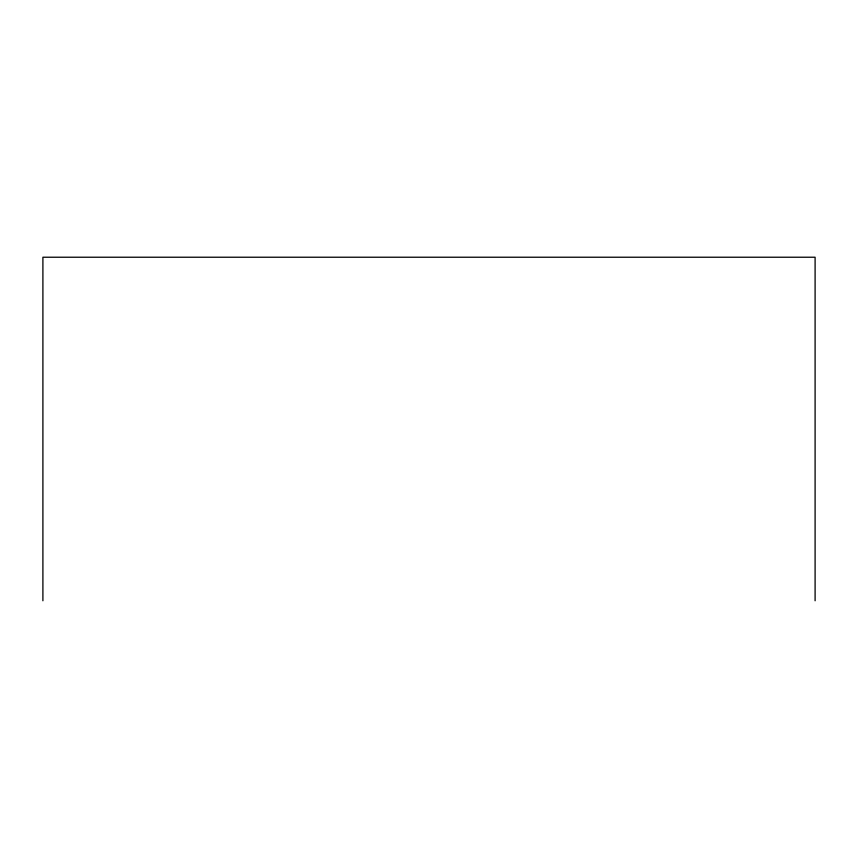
<?xml version="1.0" encoding="UTF-8"?>
<svg xmlns="http://www.w3.org/2000/svg" width="858" height="858" viewBox="0 0 858 858"><rect width="100%" height="100%" fill="white"/><g stroke="black" fill="none" stroke-linecap="round" stroke-linejoin="round"><path stroke-width="1.29" d="M815.1 600.772L815.1 257.228L42.9 257.228L42.9 600.772"/></g></svg>
